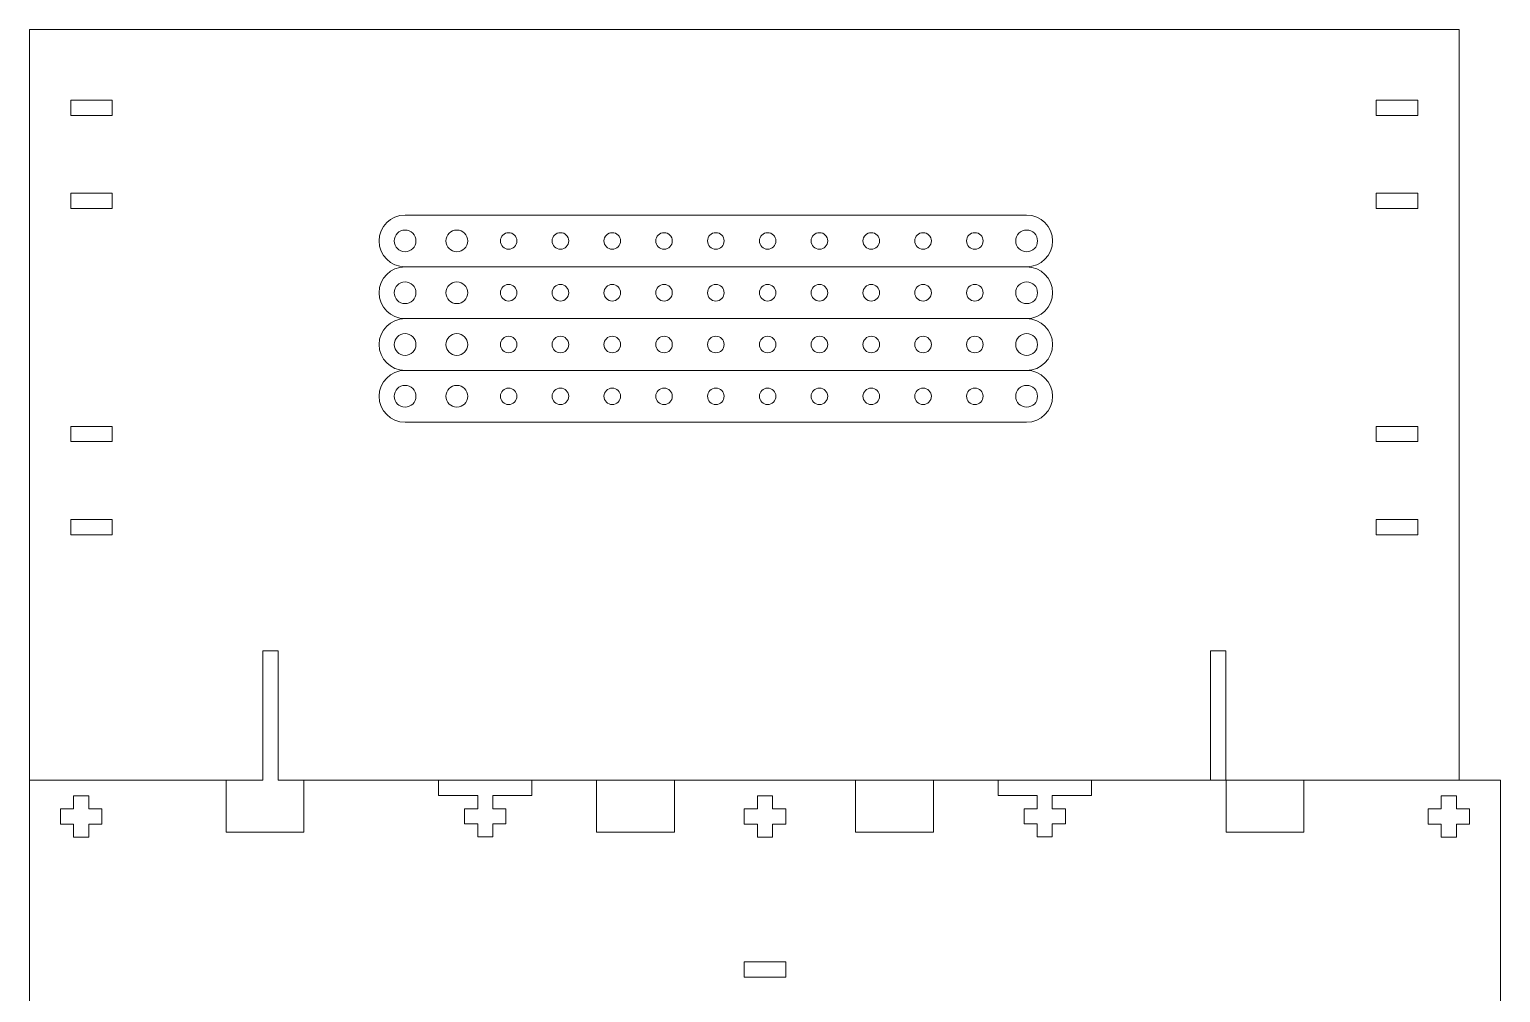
# Model space of a CAD drawing. Header units: millimetres. Extents: x -354 to 1300, y -263 to 109.
# Drawn here: x 1015.6 to 1299.6, y -77 to 109 of the extents above; entities that cross this region are included whole.
import ezdxf

# ---------------------------------------------------------------- set-up
doc = ezdxf.new("R2010")
doc.units = ezdxf.units.MM

msp = doc.modelspace()

# ---------------------------------------------------------------- linework, layer by layer
at = {"lineweight": 0}
for p, q in [((1015.56, 108.96), (1015.56, -86.04)), ((1291.56, 108.96), (1015.56, 108.96)), ((1291.56, 108.96), (1291.56, -36.04)), ((1023.56, 95.31), (1031.56, 95.31)), ((1023.56, 92.36), (1023.56, 95.31)), ((1031.56, 95.31), (1031.56, 92.36)), ((1275.56, 95.31), (1283.56, 95.31)), ((1275.56, 92.36), (1275.56, 95.31)), ((1283.56, 95.31), (1283.56, 92.36)), ((1031.56, 92.36), (1023.56, 92.36)), ((1283.56, 92.36), (1275.56, 92.36)), ((1023.56, 74.36), (1023.56, 77.31)), ((1023.56, 77.31), (1031.56, 77.31)), ((1031.56, 77.31), (1031.56, 74.36)), ((1275.56, 74.36), (1275.56, 77.31)), ((1275.56, 77.31), (1283.56, 77.31)), ((1283.56, 77.31), (1283.56, 74.36)), ((1031.56, 74.36), (1023.56, 74.36)), ((1283.56, 74.36), (1275.56, 74.36)), ((1208.07, 73.11), (1088.07, 73.11)), ((1088.07, 63.11), (1208.07, 63.11)), ((1088.07, 53.11), (1208.07, 53.11)), ((1088.07, 43.11), (1208.07, 43.11)), ((1023.56, 29.36), (1023.56, 32.31)), ((1023.56, 32.31), (1031.56, 32.31)), ((1031.56, 32.31), (1031.56, 29.36)), ((1088.07, 33.11), (1208.07, 33.11)), ((1275.56, 32.31), (1283.56, 32.31)), ((1275.56, 29.36), (1275.56, 32.31)), ((1283.56, 32.31), (1283.56, 29.36)), ((1031.56, 29.36), (1023.56, 29.36)), ((1283.56, 29.36), (1275.56, 29.36)), ((1023.56, 11.36), (1023.56, 14.31)), ((1023.56, 14.31), (1031.56, 14.31)), ((1031.56, 14.31), (1031.56, 11.36)), ((1275.56, 11.36), (1275.56, 14.31)), ((1275.56, 14.31), (1283.56, 14.31)), ((1283.56, 14.31), (1283.56, 11.36)), ((1031.56, 11.36), (1023.56, 11.36)), ((1283.56, 11.36), (1275.56, 11.36)), ((1060.61, -36.04), (1060.61, -11.04)), ((1060.61, -11.04), (1063.56, -11.04)), ((1063.56, -11.04), (1063.56, -36.04)), ((1243.56, -11.04), (1246.51, -11.04)), ((1243.56, -36.04), (1243.56, -11.04)), ((1246.51, -11.04), (1246.51, -36.04)), ((1015.56, -36.04), (1060.61, -36.04)), ((1053.56, -46.04), (1053.56, -36.04)), ((1063.56, -36.04), (1299.56, -36.04)), ((1068.56, -36.04), (1068.56, -46.04)), ((1094.56, -38.99), (1094.56, -36.04)), ((1112.56, -36.04), (1112.56, -38.99)), ((1125.06, -46.04), (1125.06, -36.04)), ((1140.06, -36.04), (1140.06, -46.04)), ((1175.06, -46.04), (1175.06, -36.04)), ((1190.06, -36.04), (1190.06, -46.04)), ((1202.56, -38.99), (1202.56, -36.04)), ((1220.56, -36.04), (1220.56, -38.99)), ((1246.56, -46.04), (1246.56, -36.04)), ((1261.56, -36.04), (1261.56, -46.04)), ((1299.56, -166.04), (1299.56, -36.04)), ((1024.08, -39.04), (1027.03, -39.04)), ((1024.08, -41.56), (1024.08, -39.04)), ((1027.03, -39.04), (1027.03, -41.56)), ((1102.11, -38.99), (1094.56, -38.99)), ((1102.11, -41.54), (1102.11, -38.99)), ((1112.56, -38.99), (1105.01, -38.99)), ((1105.01, -38.99), (1105.01, -41.54)), ((1156.08, -39.04), (1159.03, -39.04)), ((1156.08, -41.56), (1156.08, -39.04)), ((1159.03, -39.04), (1159.03, -41.56)), ((1210.11, -38.99), (1202.56, -38.99)), ((1210.11, -41.54), (1210.11, -38.99)), ((1220.56, -38.99), (1213.01, -38.99)), ((1213.01, -38.99), (1213.01, -41.54)), ((1288.08, -39.04), (1291.03, -39.04)), ((1288.08, -41.56), (1288.08, -39.04)), ((1291.03, -39.04), (1291.03, -41.56)), ((1021.56, -41.56), (1024.08, -41.56)), ((1021.56, -44.51), (1021.56, -41.56)), ((1027.03, -41.56), (1029.56, -41.56)), ((1029.56, -41.56), (1029.56, -44.51)), ((1099.56, -44.44), (1099.56, -41.54)), ((1099.56, -41.54), (1102.11, -41.54)), ((1105.01, -41.54), (1107.56, -41.54)), ((1107.56, -41.54), (1107.56, -44.44)), ((1153.56, -41.56), (1156.08, -41.56)), ((1153.56, -44.51), (1153.56, -41.56)), ((1159.03, -41.56), (1161.56, -41.56)), ((1161.56, -41.56), (1161.56, -44.51)), ((1207.56, -44.44), (1207.56, -41.54)), ((1207.56, -41.54), (1210.11, -41.54)), ((1213.01, -41.54), (1215.56, -41.54)), ((1215.56, -41.54), (1215.56, -44.44)), ((1285.56, -44.51), (1285.56, -41.56)), ((1285.56, -41.56), (1288.08, -41.56)), ((1291.03, -41.56), (1293.56, -41.56)), ((1293.56, -41.56), (1293.56, -44.51)), ((1024.08, -44.51), (1021.56, -44.51)), ((1024.08, -47.04), (1024.08, -44.51)), ((1027.03, -44.51), (1027.03, -47.04)), ((1029.56, -44.51), (1027.03, -44.51)), ((1102.11, -44.44), (1099.56, -44.44)), ((1102.11, -46.99), (1102.11, -44.44)), ((1107.56, -44.44), (1105.01, -44.44)), ((1105.01, -44.44), (1105.01, -46.99)), ((1156.08, -44.51), (1153.56, -44.51)), ((1156.08, -47.04), (1156.08, -44.51)), ((1161.56, -44.51), (1159.03, -44.51)), ((1159.03, -44.51), (1159.03, -47.04)), ((1210.11, -44.44), (1207.56, -44.44)), ((1210.11, -46.99), (1210.11, -44.44)), ((1215.56, -44.44), (1213.01, -44.44)), ((1213.01, -44.44), (1213.01, -46.99)), ((1288.08, -44.51), (1285.56, -44.51)), ((1288.08, -47.04), (1288.08, -44.51)), ((1291.03, -44.51), (1291.03, -47.04)), ((1293.56, -44.51), (1291.03, -44.51)), ((1027.03, -47.04), (1024.08, -47.04)), ((1068.56, -46.04), (1053.56, -46.04)), ((1105.01, -46.99), (1102.11, -46.99)), ((1140.06, -46.04), (1125.06, -46.04)), ((1159.03, -47.04), (1156.08, -47.04)), ((1190.06, -46.04), (1175.06, -46.04)), ((1213.01, -46.99), (1210.11, -46.99)), ((1261.56, -46.04), (1246.56, -46.04)), ((1291.03, -47.04), (1288.08, -47.04)), ((1153.56, -71.09), (1161.56, -71.09)), ((1153.56, -74.04), (1153.56, -71.09)), ((1161.56, -71.09), (1161.56, -74.04)), ((1161.56, -74.04), (1153.56, -74.04))]:
    msp.add_line(p, q, dxfattribs=at)
for centre, radius in [((1088.07, 68.11), 2.1), ((1098.07, 68.11), 2.1), ((1108.07, 68.11), 1.6), ((1118.07, 68.11), 1.6), ((1128.07, 68.11), 1.6), ((1138.07, 68.11), 1.6), ((1148.07, 68.11), 1.6), ((1158.07, 68.11), 1.6), ((1168.07, 68.11), 1.6), ((1178.07, 68.11), 1.6), ((1188.07, 68.11), 1.6), ((1198.07, 68.11), 1.6), ((1208.07, 68.11), 2.1), ((1088.07, 58.11), 2.1), ((1098.07, 58.11), 2.1), ((1108.07, 58.11), 1.6), ((1118.07, 58.11), 1.6), ((1128.07, 58.11), 1.6), ((1138.07, 58.11), 1.6), ((1148.07, 58.11), 1.6), ((1158.07, 58.11), 1.6), ((1168.07, 58.11), 1.6), ((1178.07, 58.11), 1.6), ((1188.07, 58.11), 1.6), ((1198.07, 58.11), 1.6), ((1208.07, 58.11), 2.1), ((1088.07, 48.11), 2.1), ((1098.07, 48.11), 2.1), ((1108.07, 48.11), 1.6), ((1118.07, 48.11), 1.6), ((1128.07, 48.11), 1.6), ((1138.07, 48.11), 1.6), ((1148.07, 48.11), 1.6), ((1158.07, 48.11), 1.6), ((1168.07, 48.11), 1.6), ((1178.07, 48.11), 1.6), ((1188.07, 48.11), 1.6), ((1198.07, 48.11), 1.6), ((1208.07, 48.11), 2.1), ((1088.07, 38.11), 2.1), ((1098.07, 38.11), 2.1), ((1208.07, 38.11), 2.1), ((1108.07, 38.11), 1.6), ((1118.07, 38.11), 1.6), ((1128.07, 38.11), 1.6), ((1138.07, 38.11), 1.6), ((1148.07, 38.11), 1.6), ((1158.07, 38.11), 1.6), ((1168.07, 38.11), 1.6), ((1178.07, 38.11), 1.6), ((1188.07, 38.11), 1.6), ((1198.07, 38.11), 1.6)]:
    msp.add_circle(centre, radius, dxfattribs=at)
for centre, start, end in [((1088.07, 68.11), 90, 270), ((1208.07, 68.11), 270, 90), ((1088.07, 58.11), 90, 270), ((1208.07, 58.11), 270, 90), ((1088.07, 48.11), 90, 270), ((1208.07, 48.11), 270, 90), ((1088.07, 38.11), 90, 270), ((1208.07, 38.11), 270, 90)]:
    msp.add_arc(centre, 5, start, end, dxfattribs=at)

doc.saveas('drawing.dxf')
